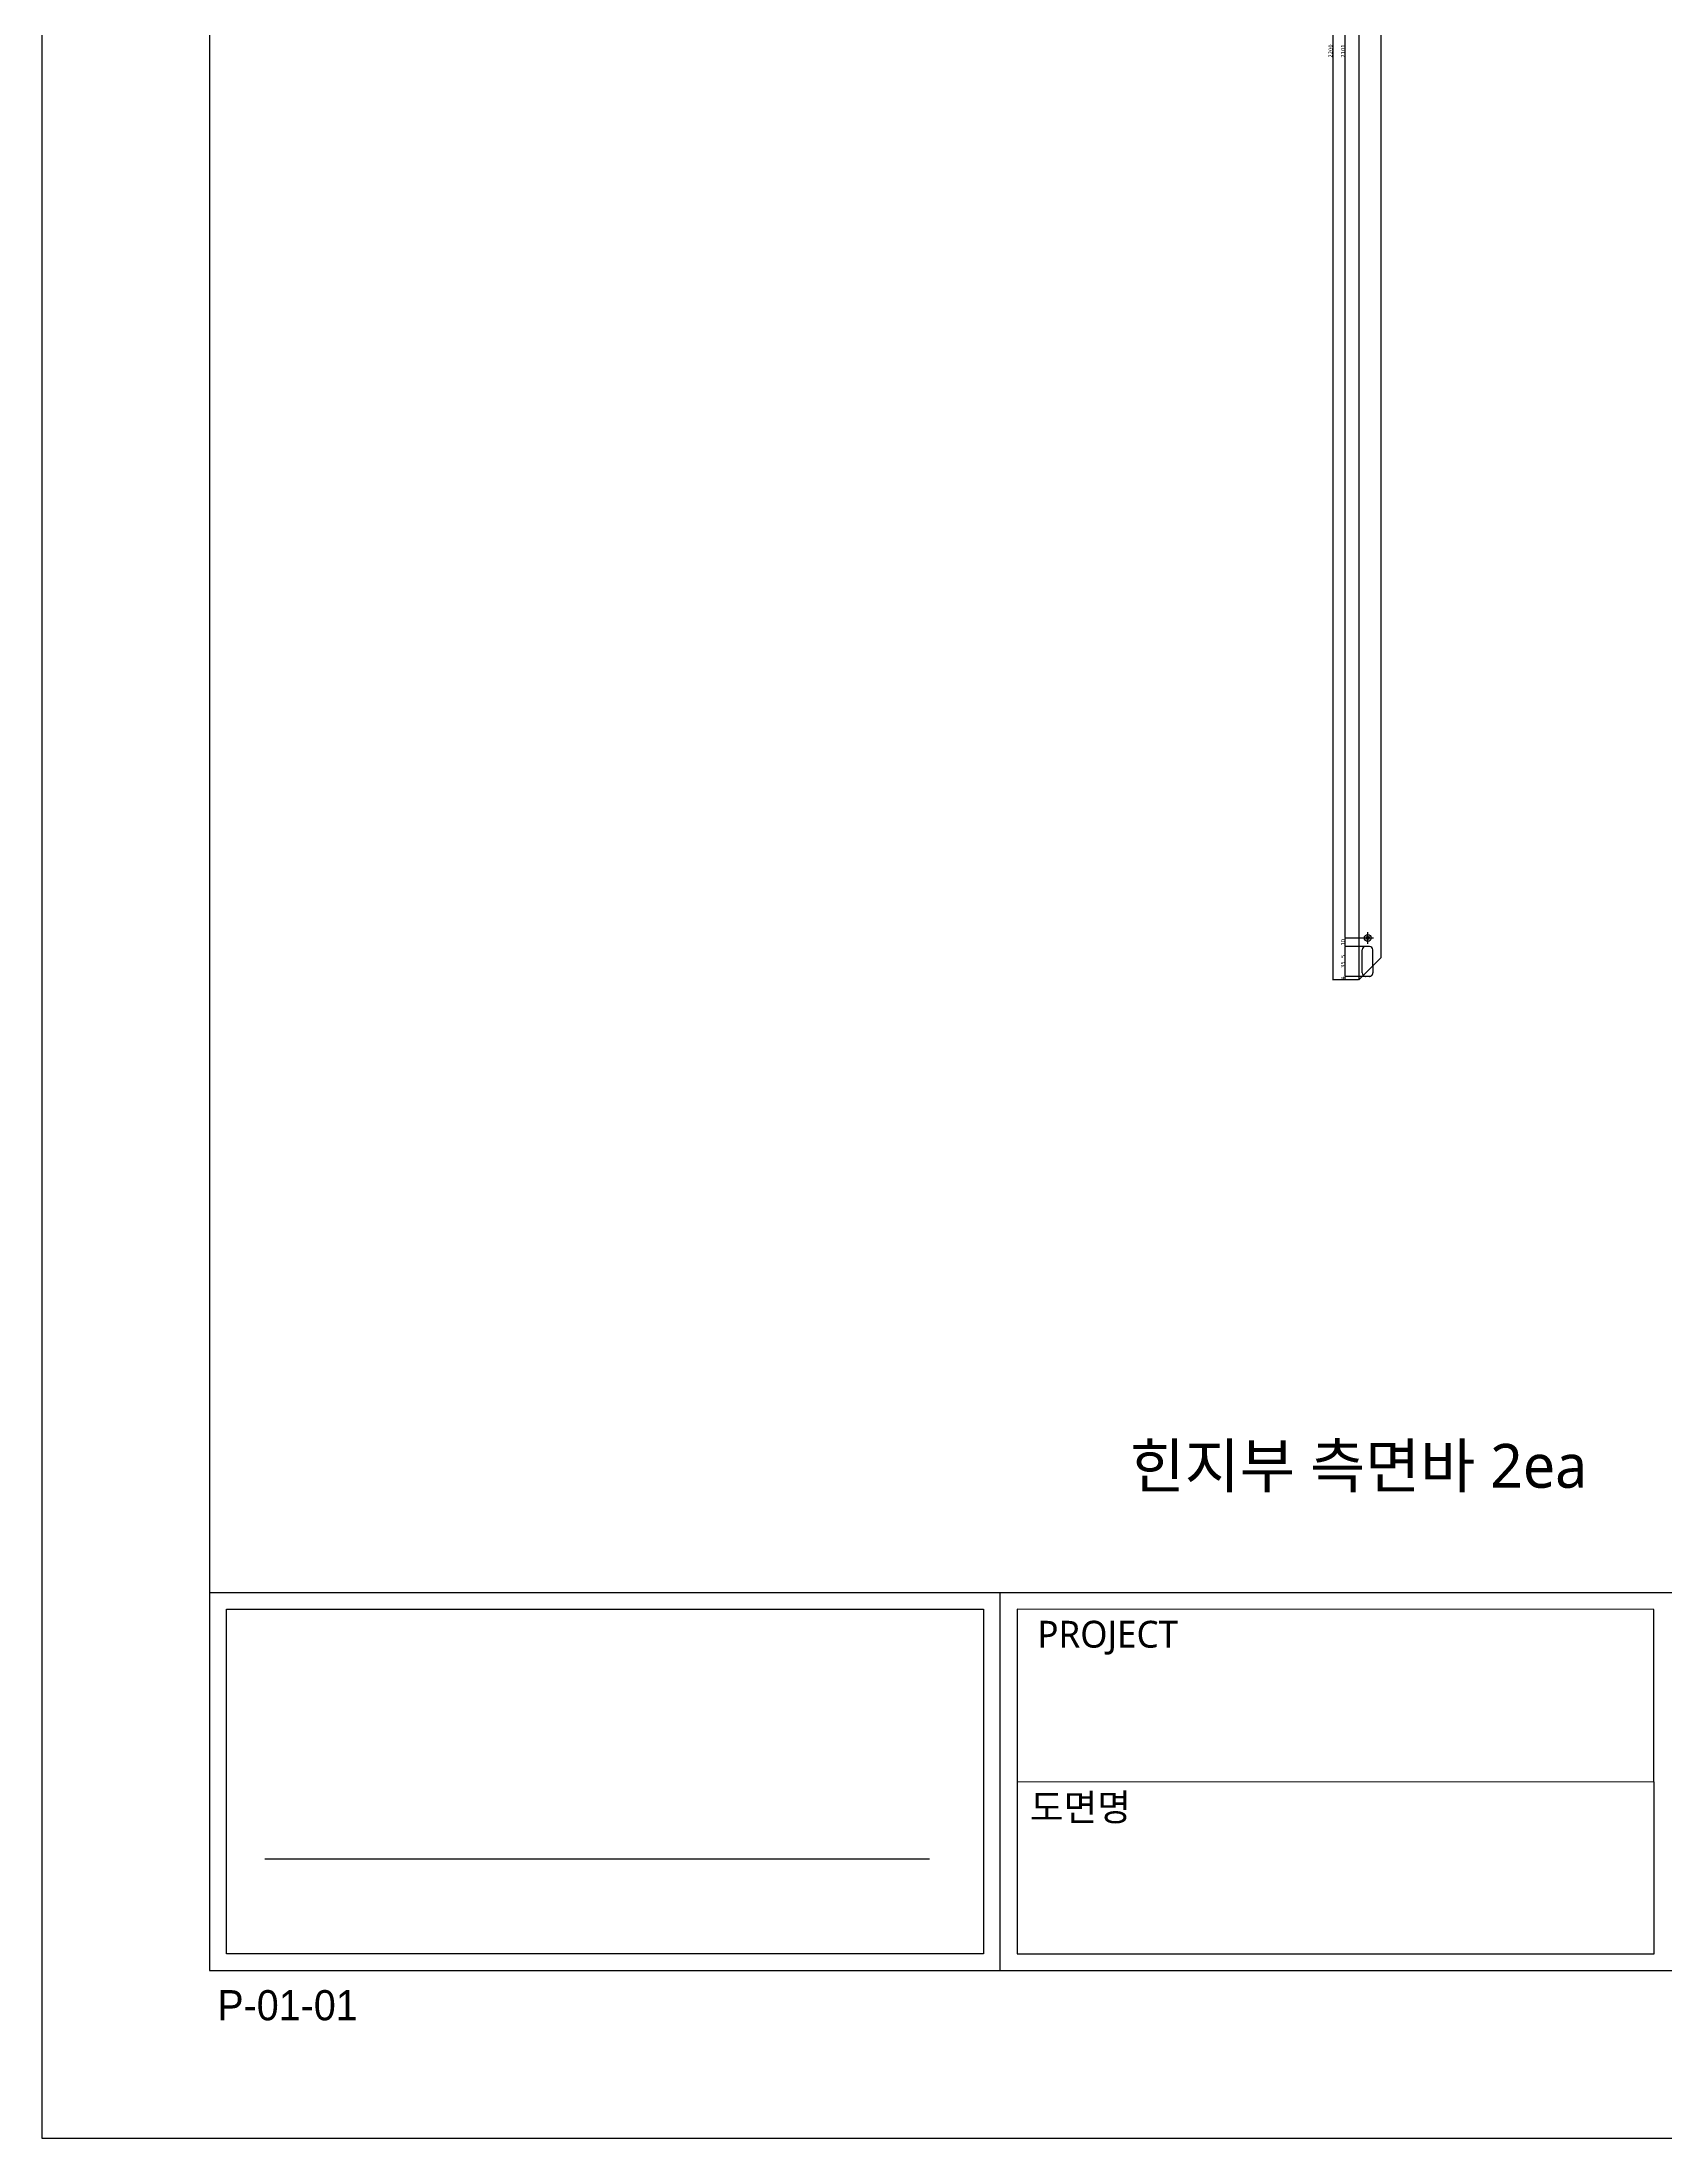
# Model space of a CAD drawing. Header units: millimetres. Extents: x -44117 to 256353, y -2095463 to 65325.
# Drawn here: x -23288 to -21367, y 49726 to 52208 of the extents above; entities that cross this region are included whole.
import ezdxf

# ---------------------------------------------------------------- set-up
doc = ezdxf.new("R2010")
doc.units = ezdxf.units.MM
doc.header["$LTSCALE"] = 10
doc.linetypes.add('CENTER', pattern=[50.8, 31.75, -6.35, 6.35, -6.35])
doc.linetypes.add('HIDDEN', pattern=[9.525, 6.35, -3.175])
doc.layers.add('cen', color=1, linetype='CENTER')
doc.layers.add('hid', color=8, linetype='HIDDEN')
doc.styles.add('고딕', font='')
doc.styles.get('고딕').set_extended_font_data('HYgtrE')
doc.dimstyles.new('hi01 a4 - 1scale', dxfattribs={"dimtxt": 5, "dimasz": 0.5, "dimexe": 0.3, "dimexo": 0.3, "dimgap": 0.2, "dimtad": 1, "dimdec": 1, "dimdsep": 46, "dimtxsty": 'Standard', "dimcen": 1, "dimclrd": 251, "dimclre": 251, "dimclrt": 3, "dimadec": 1, "dimazin": 2, "dimtfac": 1, "dimtdec": 1, "dimtix": 1, "dimtmove": 1, "dimatfit": 3, "dimfxl": 0, "dimarcsym": 0})

# ---------------------------------------------------------------- blocks, each defined once
blk = doc.blocks.new('a4 1scale')
at = {"color": 8}
for p, q in [((-15144.83, -4477.05), (-14867.83, -4477.05)), ((-15097.66, -4499.61), (-15097.66, -4477.05)), ((-15096.66, -4488.33), (-15058.67, -4488.34)), ((-15141.53, -4492.95), (-15101.88, -4492.95))]:
    blk.add_line(p, q, dxfattribs=at)
for points in [[(-15154.83, -4509.61), (-14857.83, -4509.61), (-14857.83, -4299.61), (-15154.83, -4299.61)], [(-15144.83, -4499.61), (-14867.83, -4499.61), (-14867.83, -4309.61), (-15144.83, -4309.61)]]:
    blk.add_lwpolyline(points, close=True)
for points in [[(-15143.82, -4478.05), (-15098.66, -4478.05), (-15098.66, -4498.61), (-15143.83, -4498.61)], [(-15058.67, -4478.06), (-15096.66, -4478.05), (-15096.66, -4498.61), (-15058.66, -4498.62)]]:
    blk.add_lwpolyline(points, close=True, dxfattribs=at)
at = {"color": 8, "attachment_point": 1, "style": '고딕'}
for s, insert, char_height, width in [('{\\fMalgun Gothic|b0|i0|c129|p50;PROJECT}', (-15095.45, -4478.74), 1.6004, 37.4801), ('{\\fMalgun Gothic|b0|i0|c129|p50;도면명}', (-15095.89, -4489.07), 1.6004, 37.4801), ('{\\C8;P-01-01}', (-15144.37, -4500.78), 1.8004, 27.0059)]:
    blk.add_mtext(s, dxfattribs=dict(at, insert=insert, char_height=char_height, width=width))
blk = doc.blocks.new('*D963')
at = {"color": 251, "lineweight": -2, "transparency": 16777216}
for p, q in [((-21721.3, 51101.7), (-21745.5, 51101.7)), ((-21729.3, 51097.7), (-21745.5, 51097.7)), ((-21745.2, 51098.2), (-21745.2, 51101.2))]:
    blk.add_line(p, q, dxfattribs=at)
at = {"color": 251, "transparency": 16777216}
for points in [[(-21745.3, 51101.2), (-21745.1, 51101.2), (-21745.2, 51101.7)], [(-21745.3, 51098.2), (-21745.1, 51098.2), (-21745.2, 51097.7)]]:
    blk.add_solid(points, dxfattribs=at)
at = {"layer": 'Defpoints', "color": 0, "transparency": 16777216}
for p in [(-21745.2, 51101.7), (-21729, 51097.7), (-21721, 51101.7)]:
    blk.add_point(p, dxfattribs=at)
at = {"color": 3, "transparency": 16777216, "insert": (-21747.9, 51099.7), "char_height": 5, "attachment_point": 5, "rotation": 90}
blk.add_mtext('4', dxfattribs=at)
blk = doc.blocks.new('*D964')
at = {"color": 251, "lineweight": -2, "transparency": 16777216}
for p, q in [((-21721.3, 51137.2), (-21745.5, 51137.2)), ((-21745.2, 51102.2), (-21745.2, 51136.7)), ((-21729.3, 51101.7), (-21745.5, 51101.7))]:
    blk.add_line(p, q, dxfattribs=at)
at = {"color": 251, "transparency": 16777216}
for points in [[(-21745.3, 51136.7), (-21745.1, 51136.7), (-21745.2, 51137.2)], [(-21745.3, 51102.2), (-21745.1, 51102.2), (-21745.2, 51101.7)]]:
    blk.add_solid(points, dxfattribs=at)
at = {"layer": 'Defpoints', "color": 0, "transparency": 16777216}
for p in [(-21745.2, 51137.2), (-21721, 51137.2), (-21729, 51101.7)]:
    blk.add_point(p, dxfattribs=at)
at = {"color": 3, "transparency": 16777216, "insert": (-21747.9, 51119.5), "char_height": 5, "attachment_point": 5, "rotation": 90}
blk.add_mtext('35.5', dxfattribs=at)
blk = doc.blocks.new('*D1035')
at = {"color": 251, "lineweight": -2, "transparency": 16777216}
for p, q in [((-21725.8, 51147.2), (-21745.5, 51147.2)), ((-21745.2, 51137.7), (-21745.2, 51146.7)), ((-21729.3, 51137.2), (-21745.5, 51137.2))]:
    blk.add_line(p, q, dxfattribs=at)
at = {"color": 251, "transparency": 16777216}
for points in [[(-21745.3, 51146.7), (-21745.1, 51146.7), (-21745.2, 51147.2)], [(-21745.3, 51137.7), (-21745.1, 51137.7), (-21745.2, 51137.2)]]:
    blk.add_solid(points, dxfattribs=at)
at = {"layer": 'Defpoints', "color": 0, "transparency": 16777216}
for p in [(-21745.2, 51147.2), (-21725.5, 51147.2), (-21729, 51137.2)]:
    blk.add_point(p, dxfattribs=at)
at = {"color": 3, "transparency": 16777216, "insert": (-21747.9, 51142.2), "char_height": 5, "attachment_point": 5, "rotation": 90}
blk.add_mtext('10', dxfattribs=at)
blk = doc.blocks.new('*D1036')
at = {"color": 251, "lineweight": -2, "transparency": 16777216}
for p, q in [((-21725.8, 53248.2), (-21745.5, 53248.2)), ((-21745.2, 51147.7), (-21745.2, 53247.7)), ((-21725.8, 51147.2), (-21745.5, 51147.2))]:
    blk.add_line(p, q, dxfattribs=at)
at = {"color": 251, "transparency": 16777216}
for points in [[(-21745.3, 53247.7), (-21745.1, 53247.7), (-21745.2, 53248.2)], [(-21745.3, 51147.7), (-21745.1, 51147.7), (-21745.2, 51147.2)]]:
    blk.add_solid(points, dxfattribs=at)
at = {"layer": 'Defpoints', "color": 0, "transparency": 16777216}
for p in [(-21745.2, 53248.2), (-21725.5, 53248.2), (-21725.5, 51147.2)]:
    blk.add_point(p, dxfattribs=at)
at = {"color": 3, "transparency": 16777216, "insert": (-21747.9, 52197.7), "char_height": 5, "attachment_point": 5, "rotation": 90}
blk.add_mtext('2101', dxfattribs=at)
blk = doc.blocks.new('*D1037')
at = {"color": 251, "lineweight": -2, "transparency": 16777216}
for p, q in [((-21729.3, 53297.7), (-21760.2, 53297.7)), ((-21759.9, 53297.2), (-21759.9, 51098.2)), ((-21729.3, 51097.7), (-21760.2, 51097.7))]:
    blk.add_line(p, q, dxfattribs=at)
at = {"color": 251, "transparency": 16777216}
for points in [[(-21760, 53297.2), (-21759.8, 53297.2), (-21759.9, 53297.7)], [(-21760, 51098.2), (-21759.8, 51098.2), (-21759.9, 51097.7)]]:
    blk.add_solid(points, dxfattribs=at)
at = {"layer": 'Defpoints', "color": 0, "transparency": 16777216}
for p in [(-21729, 53297.7), (-21759.9, 51097.7), (-21729, 51097.7)]:
    blk.add_point(p, dxfattribs=at)
at = {"color": 3, "transparency": 16777216, "insert": (-21762.6, 52197.7), "char_height": 5, "attachment_point": 5, "rotation": 90}
blk.add_mtext('2200', dxfattribs=at)

msp = doc.modelspace()

# ---------------------------------------------------------------- linework, layer by layer
for p, q in [((-21729.01689, 53297.74967), (-21729.01689, 51097.74967)), ((-21703.01943, 53271.7522), (-21703.01943, 51123.74714)), ((-21729.01689, 51097.74967), (-21703.01943, 51123.74714)), ((-21725.01689, 51105.74967), (-21725.01689, 51133.24967)), ((-21716.51689, 51137.24967), (-21721.01689, 51137.24967)), ((-21712.51689, 51114.24967), (-21712.51689, 51133.24967))]:
    msp.add_line(p, q)
for radius in [4, 2]:
    msp.add_circle((-21718.51689, 51147.24967), radius)
for centre, start, end in [((-21721.01689, 51133.24967), 90, 180), ((-21716.51689, 51133.24967), 0, 90), ((-21721.01689, 51105.74967), 180, 225)]:
    msp.add_arc(centre, 4, start, end)
at = {"layer": 'cen'}
for p, q in [((-21725.51689, 51147.24967), (-21711.51689, 51147.24967)), ((-21718.51689, 51140.24967), (-21718.51689, 51154.24967))]:
    msp.add_line(p, q, dxfattribs=at)
at = {"layer": 'hid'}
for p, q in [((-21716.51689, 51101.74967), (-21721.01689, 51101.74967)), ((-21712.51689, 51114.24967), (-21712.51689, 51105.74967))]:
    msp.add_line(p, q, dxfattribs=at)
for centre, start, end in [((-21721.01689, 51105.74967), 225, 270), ((-21716.51689, 51105.74967), 270, 0)]:
    msp.add_arc(centre, 4, start, end, dxfattribs=at)

# ---------------------------------------------------------------- block references
at = {"color": 1, "xscale": 19.845, "yscale": 19.845, "zscale": 19.845}
msp.add_blockref('a4 1scale', (277459.58863, 139219.12481), dxfattribs=at)

# ---------------------------------------------------------------- texts
at = {"color": 142, "insert": (-21729.53954, 50519.31811), "char_height": 52.004575, "width": 1506.5379465, "attachment_point": 5, "style": '고딕'}
msp.add_mtext('{\\fMalgun Gothic|b0|i0|c129|p50;힌지부 측면바 2ea}', dxfattribs=at)

# ---------------------------------------------------------------- dimensions: what is measured, and where the dimension line sits
for base, p1, p2, angle, picture, middle in [((-21759.90856, 51097.74967), (-21729.01689, 53297.74967), (-21729.01689, 51097.74967), 90, '*D1037', (-21762.60856, 52197.74967)), ((-21745.18765, 53248.24967), (-21725.51689, 51147.24967), (-21725.51689, 53248.24967), 90, '*D1036', (-21747.88765, 52197.74967)), ((-21745.18765, 51147.24967), (-21729.01689, 51137.24967), (-21725.51689, 51147.24967), 270, '*D1035', (-21747.88765, 51142.24967)), ((-21745.18765, 51137.24967), (-21729.01689, 51101.74967), (-21721.01689, 51137.24967), 270, '*D964', (-21747.88765, 51119.49967)), ((-21745.18765, 51101.74967), (-21729.01689, 51097.74967), (-21721.01689, 51101.74967), 270, '*D963', (-21747.88765, 51099.74967))]:
    dim = msp.add_linear_dim(base=base, p1=p1, p2=p2, angle=angle, dimstyle='hi01 a4 - 1scale')
    dim.commit()
    dim.dimension.update_dxf_attribs({"geometry": picture, "text_midpoint": middle})

doc.saveas('drawing.dxf')
